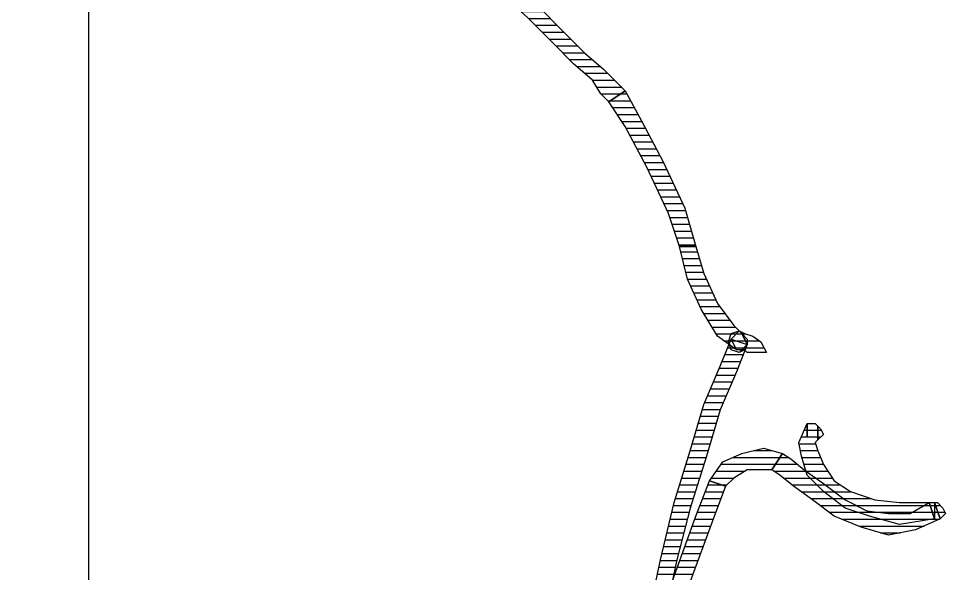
# Model space of a CAD drawing. Extents: x -29316 to 80307, y 54266 to 73016.
# Drawn here: x 21654.88 to 21671.77, y 55456.23 to 55466.34 of the extents above; entities that cross this region are included whole.
import ezdxf

# ---------------------------------------------------------------- set-up
doc = ezdxf.new("R2010")
doc.units = 0
doc.layers.add('İnsan', color=50, linetype='Continuous')
doc.layers.add('mobilya', color=107, linetype='Continuous')
doc.layers.add('Tezgah', color=7, linetype='Continuous', lineweight=9)
pattern_1 = [(360, (-5108.51305, -673.59423), (1e-16, 0.125), [25])]

# ---------------------------------------------------------------- blocks, each defined once
blk = doc.blocks.new('A$C2F7A1A77')
at = {"layer": 'mobilya', "color": 3}
blk.add_lwpolyline([(0, 37), (0, 0), (53, 0), (53, 37)], close=True, dxfattribs=at)
blk = doc.blocks.new('InsanKadın')
at = {"layer": 'İnsan'}
h = blk.add_hatch(dxfattribs=at)
h.set_pattern_fill('DC_LINES', scale=0.1, style=0)
h.set_pattern_definition(pattern_1)
edge = h.paths.add_edge_path(flags=0)
edge.add_line((47.33, 16.307), (46.983, 16.307))
edge.add_line((46.983, 16.307), (47.082, 15.562))
edge.add_line((47.082, 15.562), (47.23, 14.717))
edge.add_line((47.23, 14.717), (47.428, 13.773))
edge.add_line((47.428, 13.773), (47.675, 12.73))
edge.add_line((47.675, 12.73), (47.972, 11.786))
edge.add_line((47.972, 11.786), (48.22, 10.942))
edge.add_line((48.22, 10.942), (48.516, 10.246))
edge.add_line((48.516, 10.246), (48.714, 9.75))
edge.add_line((48.714, 9.75), (49.011, 9.849))
edge.add_line((49.011, 9.849), (48.813, 10.346))
edge.add_line((48.813, 10.346), (48.516, 11.041))
edge.add_line((48.516, 11.041), (48.269, 11.886))
edge.add_line((48.269, 11.886), (47.972, 12.83))
edge.add_line((47.972, 12.83), (47.725, 13.773))
edge.add_line((47.725, 13.773), (47.527, 14.717))
edge.add_line((47.527, 14.717), (47.379, 15.562))
edge.add_line((47.379, 15.562), (47.379, 16.307))
edge.add_line((47.379, 16.307), (47.033, 16.307))
edge.add_line((47.033, 16.307), (47.379, 16.307))
edge.add_line((47.379, 16.307), (47.33, 16.456))
edge.add_line((47.33, 16.456), (47.181, 16.505))
edge.add_line((47.181, 16.505), (47.033, 16.456))
edge.add_line((47.033, 16.456), (46.983, 16.307))
h = blk.add_hatch(dxfattribs=at)
h.set_pattern_fill('DC_LINES', scale=0.1, style=0)
h.set_pattern_definition(pattern_1)
edge = h.paths.add_edge_path(flags=0)
edge.add_line((46.983, 16.307), (47.082, 15.562))
edge.add_line((47.082, 15.562), (47.23, 14.717))
edge.add_line((47.23, 14.717), (47.428, 13.773))
edge.add_line((47.428, 13.773), (47.675, 12.73))
edge.add_line((47.675, 12.73), (47.972, 11.786))
edge.add_line((47.972, 11.786), (48.22, 10.942))
edge.add_line((48.22, 10.942), (48.516, 10.246))
edge.add_line((48.516, 10.246), (48.714, 9.75))
edge.add_line((48.714, 9.75), (49.011, 9.849))
edge.add_line((49.011, 9.849), (48.813, 10.346))
edge.add_line((48.813, 10.346), (48.516, 11.041))
edge.add_line((48.516, 11.041), (48.269, 11.886))
edge.add_line((48.269, 11.886), (47.972, 12.83))
edge.add_line((47.972, 12.83), (47.725, 13.773))
edge.add_line((47.725, 13.773), (47.527, 14.717))
edge.add_line((47.527, 14.717), (47.379, 15.562))
edge.add_line((47.379, 15.562), (47.379, 16.307))
h = blk.add_hatch(dxfattribs=at)
h.set_pattern_fill('DC_LINES', scale=0.1, style=0)
h.set_pattern_definition(pattern_1)
edge = h.paths.add_edge_path(flags=0)
edge.add_line((48.616, 12.432), (48.369, 13.078))
edge.add_line((48.369, 13.078), (47.972, 14.171))
edge.add_line((47.972, 14.171), (47.577, 15.363))
edge.add_line((47.577, 15.363), (47.33, 16.307))
edge.add_line((47.33, 16.307), (47.033, 16.307))
edge.add_line((47.033, 16.307), (47.28, 15.264))
edge.add_line((47.28, 15.264), (47.675, 14.071))
edge.add_line((47.675, 14.071), (48.071, 12.979))
edge.add_line((48.071, 12.979), (48.319, 12.333))
h = blk.add_hatch(dxfattribs=at)
h.set_pattern_fill('DC_LINES', scale=0.1, style=0)
h.set_pattern_definition(pattern_1)
edge = h.paths.add_edge_path(flags=0)
edge.add_line((52.425, 12.73), (52.524, 13.028))
edge.add_line((52.524, 13.028), (52.079, 13.227))
edge.add_line((52.079, 13.227), (51.585, 13.326))
edge.add_line((51.585, 13.326), (51.089, 13.177))
edge.add_line((51.089, 13.177), (50.594, 12.979))
edge.add_line((50.594, 12.979), (50.199, 12.68))
edge.add_line((50.199, 12.68), (49.852, 12.432))
edge.add_line((49.852, 12.432), (49.605, 12.233))
edge.add_line((49.605, 12.233), (49.457, 12.134))
edge.add_line((49.457, 12.134), (49.655, 11.836))
edge.add_line((49.655, 11.836), (49.803, 11.935))
edge.add_line((49.803, 11.935), (50.05, 12.134))
edge.add_line((50.05, 12.134), (50.397, 12.382))
edge.add_line((50.397, 12.382), (50.793, 12.68))
edge.add_line((50.793, 12.68), (51.188, 12.879))
edge.add_line((51.188, 12.879), (51.585, 12.929))
edge.add_line((51.585, 12.929), (51.98, 12.929))
edge.add_line((51.98, 12.929), (52.327, 12.73))
edge.add_line((52.327, 12.73), (52.425, 13.028))
edge.add_line((52.425, 13.028), (52.327, 12.73))
edge.add_line((52.327, 12.73), (52.475, 12.73))
edge.add_line((52.475, 12.73), (52.574, 12.83))
edge.add_line((52.574, 12.83), (52.623, 12.929))
edge.add_line((52.623, 12.929), (52.524, 13.028))
h = blk.add_hatch(dxfattribs=at)
h.set_pattern_fill('DC_LINES', scale=0.1, style=0)
h.set_pattern_definition(pattern_1)
edge = h.paths.add_edge_path(flags=0)
edge.add_line((50.298, 11.339), (50.298, 11.588))
edge.add_line((50.298, 11.588), (50.249, 11.637))
edge.add_line((50.249, 11.637), (50.298, 11.786))
edge.add_line((50.298, 11.786), (50.397, 12.035))
edge.add_line((50.397, 12.035), (50.594, 12.333))
edge.add_line((50.594, 12.333), (50.891, 12.531))
edge.add_line((50.891, 12.531), (51.337, 12.68))
edge.add_line((51.337, 12.68), (51.782, 12.73))
edge.add_line((51.782, 12.73), (52.425, 12.73))
edge.add_line((52.425, 12.73), (52.425, 13.028))
edge.add_line((52.425, 13.028), (51.782, 13.128))
edge.add_line((51.782, 13.128), (51.238, 12.979))
edge.add_line((51.238, 12.979), (50.793, 12.83))
edge.add_line((50.793, 12.83), (50.397, 12.531))
edge.add_line((50.397, 12.531), (50.1, 12.233))
edge.add_line((50.1, 12.233), (50.001, 11.886))
edge.add_line((50.001, 11.886), (49.952, 11.637))
edge.add_line((49.952, 11.637), (50.1, 11.29))
edge.add_line((50.1, 11.29), (50.1, 11.538))
edge.add_line((50.1, 11.538), (50.1, 11.29))
edge.add_line((50.1, 11.29), (50.249, 11.29))
edge.add_line((50.249, 11.29), (50.347, 11.389))
edge.add_line((50.347, 11.389), (50.397, 11.488))
edge.add_line((50.397, 11.488), (50.298, 11.588))
h = blk.add_hatch(dxfattribs=at)
h.set_pattern_fill('DC_LINES', scale=0.1, style=0)
h.set_pattern_definition(pattern_1)
edge = h.paths.add_edge_path(flags=0)
edge.add_line((49.457, 12.134), (49.308, 12.134))
edge.add_line((49.308, 12.134), (49.011, 12.134))
edge.add_line((49.011, 12.134), (48.764, 12.283))
edge.add_line((48.764, 12.283), (48.616, 12.432))
edge.add_line((48.616, 12.432), (48.319, 12.333))
edge.add_line((48.319, 12.333), (48.566, 11.985))
edge.add_line((48.566, 11.985), (48.913, 11.836))
edge.add_line((48.913, 11.836), (49.308, 11.737))
edge.add_line((49.308, 11.737), (49.655, 11.836))
h = blk.add_hatch(dxfattribs=at)
h.set_pattern_fill('DC_LINES', scale=0.1, style=0)
h.set_pattern_definition(pattern_1)
edge = h.paths.add_edge_path(flags=0)
edge.add_line((48.714, 9.75), (48.863, 9.601))
edge.add_line((48.863, 9.601), (48.962, 9.65))
edge.add_line((48.962, 9.65), (49.11, 9.7))
edge.add_line((49.11, 9.7), (49.258, 9.799))
edge.add_line((49.258, 9.799), (49.358, 9.998))
edge.add_line((49.358, 9.998), (49.061, 9.998))
edge.add_line((49.061, 9.998), (49.011, 9.998))
edge.add_line((49.011, 9.998), (48.962, 9.948))
edge.add_line((48.962, 9.948), (48.863, 9.998))
edge.add_line((48.863, 9.998), (49.011, 9.849))
edge.add_line((49.011, 9.849), (48.863, 9.998))
edge.add_line((48.863, 9.998), (48.714, 9.948))
edge.add_line((48.714, 9.948), (48.666, 9.799))
edge.add_line((48.666, 9.799), (48.714, 9.65))
edge.add_line((48.714, 9.65), (48.863, 9.601))
h = blk.add_hatch(dxfattribs=at)
h.set_pattern_fill('DC_LINES', scale=0.1, style=0)
h.set_pattern_definition(pattern_1)
edge = h.paths.add_edge_path(flags=0)
edge.add_line((48.714, 9.75), (48.813, 9.948))
edge.add_line((48.813, 9.948), (48.467, 9.7))
edge.add_line((48.467, 9.7), (48.171, 9.203))
edge.add_line((48.171, 9.203), (47.923, 8.657))
edge.add_line((47.923, 8.657), (47.775, 8.061))
edge.add_line((47.775, 8.061), (48.071, 8.061))
edge.add_line((48.071, 8.061), (48.22, 8.558))
edge.add_line((48.22, 8.558), (48.467, 9.104))
edge.add_line((48.467, 9.104), (48.764, 9.501))
edge.add_line((48.764, 9.501), (48.913, 9.65))
edge.add_line((48.913, 9.65), (49.011, 9.849))
edge.add_line((49.011, 9.849), (48.913, 9.65))
edge.add_line((48.913, 9.65), (49.011, 9.75))
edge.add_line((49.011, 9.75), (49.011, 9.849))
edge.add_line((49.011, 9.849), (48.962, 9.948))
edge.add_line((48.962, 9.948), (48.813, 9.948))
h = blk.add_hatch(dxfattribs=at)
h.set_pattern_fill('DC_LINES', scale=0.1, style=0)
h.set_pattern_definition(pattern_1)
edge = h.paths.add_edge_path(flags=0)
edge.add_line((47.775, 8.061), (47.577, 7.465))
edge.add_line((47.577, 7.465), (47.181, 6.62))
edge.add_line((47.181, 6.62), (46.785, 5.875))
edge.add_line((46.785, 5.875), (46.488, 5.428))
edge.add_line((46.488, 5.428), (46.785, 5.229))
edge.add_line((46.785, 5.229), (47.082, 5.776))
edge.add_line((47.082, 5.776), (47.478, 6.521))
edge.add_line((47.478, 6.521), (47.874, 7.365))
edge.add_line((47.874, 7.365), (48.071, 8.061))
h = blk.add_hatch(dxfattribs=at)
h.set_pattern_fill('DC_LINES', scale=0.1, style=0)
h.set_pattern_definition(pattern_1)
edge = h.paths.add_edge_path(flags=0)
edge.add_line((46.488, 5.428), (46.339, 5.279))
edge.add_line((46.339, 5.279), (46.191, 5.031))
edge.add_line((46.191, 5.031), (45.845, 4.733))
edge.add_line((45.845, 4.733), (45.449, 4.335))
edge.add_line((45.449, 4.335), (45.005, 3.888))
edge.add_line((45.005, 3.888), (44.509, 3.441))
edge.add_line((44.509, 3.441), (44.014, 2.895))
edge.add_line((44.014, 2.895), (43.52, 2.348))
edge.add_line((43.52, 2.348), (43.717, 2.15))
edge.add_line((43.717, 2.15), (44.213, 2.696))
edge.add_line((44.213, 2.696), (44.707, 3.242))
edge.add_line((44.707, 3.242), (45.202, 3.689))
edge.add_line((45.202, 3.689), (45.647, 4.137))
edge.add_line((45.647, 4.137), (46.043, 4.534))
edge.add_line((46.043, 4.534), (46.389, 4.832))
edge.add_line((46.389, 4.832), (46.636, 5.08))
edge.add_line((46.636, 5.08), (46.785, 5.229))
at = {"layer": 'İnsan', "color": 7, "flags": 128}
blk.add_lwpolyline([(47.23, 14.717), (47.428, 13.773), (47.675, 12.73), (47.972, 11.786), (48.22, 10.942), (48.516, 10.246), (48.714, 9.75), (49.011, 9.849), (48.813, 10.346), (48.516, 11.041), (48.269, 11.886), (47.972, 12.83), (47.725, 13.773), (47.527, 14.717)], dxfattribs=at)
for points in [[(46.983, 16.307), (46.983, 16.307), (47.082, 15.562), (47.23, 14.717), (47.428, 13.773), (47.675, 12.73), (47.972, 11.786), (48.22, 10.942), (48.516, 10.246), (48.714, 9.75), (49.011, 9.849), (48.813, 10.346), (48.516, 11.041), (48.269, 11.886), (47.972, 12.83), (47.725, 13.773), (47.527, 14.717), (47.379, 15.562), (47.379, 16.307), (47.379, 16.307), (46.983, 16.307)], [(48.616, 12.432), (48.616, 12.432), (48.369, 13.078), (47.972, 14.171), (47.577, 15.363), (47.33, 16.307), (47.033, 16.307), (47.28, 15.264), (47.675, 14.071), (48.071, 12.979), (48.319, 12.333), (48.319, 12.333), (48.616, 12.432)], [(52.425, 12.73), (52.524, 13.028), (52.079, 13.227), (51.585, 13.326), (51.089, 13.177), (50.594, 12.979), (50.199, 12.68), (49.852, 12.432), (49.605, 12.233), (49.457, 12.134), (49.655, 11.836), (49.803, 11.935), (50.05, 12.134), (50.397, 12.382), (50.793, 12.68), (51.188, 12.879), (51.585, 12.929), (51.98, 12.929), (52.327, 12.73), (52.425, 13.028), (52.327, 12.73), (52.475, 12.73), (52.574, 12.83), (52.623, 12.929), (52.524, 13.028), (52.425, 12.73)], [(50.298, 11.339), (50.298, 11.588), (50.249, 11.637), (50.298, 11.786), (50.397, 12.035), (50.594, 12.333), (50.891, 12.531), (51.337, 12.68), (51.782, 12.73), (52.425, 12.73), (52.425, 13.028), (51.782, 13.128), (51.238, 12.979), (50.793, 12.83), (50.397, 12.531), (50.1, 12.233), (50.001, 11.886), (49.952, 11.637), (50.1, 11.29), (50.1, 11.538), (50.1, 11.29), (50.249, 11.29), (50.347, 11.389), (50.397, 11.488), (50.298, 11.588), (50.298, 11.339)], [(49.457, 12.134), (49.457, 12.134), (49.308, 12.134), (49.011, 12.134), (48.764, 12.283), (48.616, 12.432), (48.319, 12.333), (48.566, 11.985), (48.913, 11.836), (49.308, 11.737), (49.655, 11.836), (49.655, 11.836), (49.457, 12.134)], [(48.714, 9.75), (48.863, 9.601), (48.962, 9.65), (49.11, 9.7), (49.258, 9.799), (49.358, 9.998), (49.061, 9.998), (49.061, 9.998), (49.011, 9.998), (48.962, 9.948), (48.863, 9.998), (49.011, 9.849), (48.863, 9.998), (48.714, 9.948), (48.666, 9.799), (48.714, 9.65), (48.863, 9.601), (48.714, 9.75)], [(48.714, 9.75), (48.813, 9.948), (48.467, 9.7), (48.171, 9.203), (47.923, 8.657), (47.775, 8.061), (48.071, 8.061), (48.22, 8.558), (48.467, 9.104), (48.764, 9.501), (48.913, 9.65), (49.011, 9.849), (48.913, 9.65), (49.011, 9.75), (49.011, 9.849), (48.962, 9.948), (48.813, 9.948), (48.714, 9.75)], [(47.775, 8.061), (47.775, 8.061), (47.577, 7.465), (47.181, 6.62), (46.785, 5.875), (46.488, 5.428), (46.785, 5.229), (47.082, 5.776), (47.478, 6.521), (47.874, 7.365), (48.071, 8.061), (48.071, 8.061), (47.775, 8.061)], [(46.488, 5.428), (46.488, 5.428), (46.339, 5.279), (46.191, 5.031), (45.845, 4.733), (45.449, 4.335), (45.005, 3.888), (44.509, 3.441), (44.014, 2.895), (43.52, 2.348), (43.717, 2.15), (44.213, 2.696), (44.707, 3.242), (45.202, 3.689), (45.647, 4.137), (46.043, 4.534), (46.389, 4.832), (46.636, 5.08), (46.785, 5.229), (46.785, 5.229), (46.488, 5.428)]]:
    blk.add_lwpolyline(points, close=True, dxfattribs=at)
at = {"layer": 'İnsan', "color": 7, "rotation": 270}
blk.add_blockref('A$C2F7A1A77', (0, 53), dxfattribs=at)

msp = doc.modelspace()

# ---------------------------------------------------------------- block references
at = {"layer": 'Tezgah', "xscale": -1, "rotation": 180}
msp.add_blockref('InsanKadın', (21619.151, 55470.252), dxfattribs=at)

doc.saveas('drawing.dxf')
